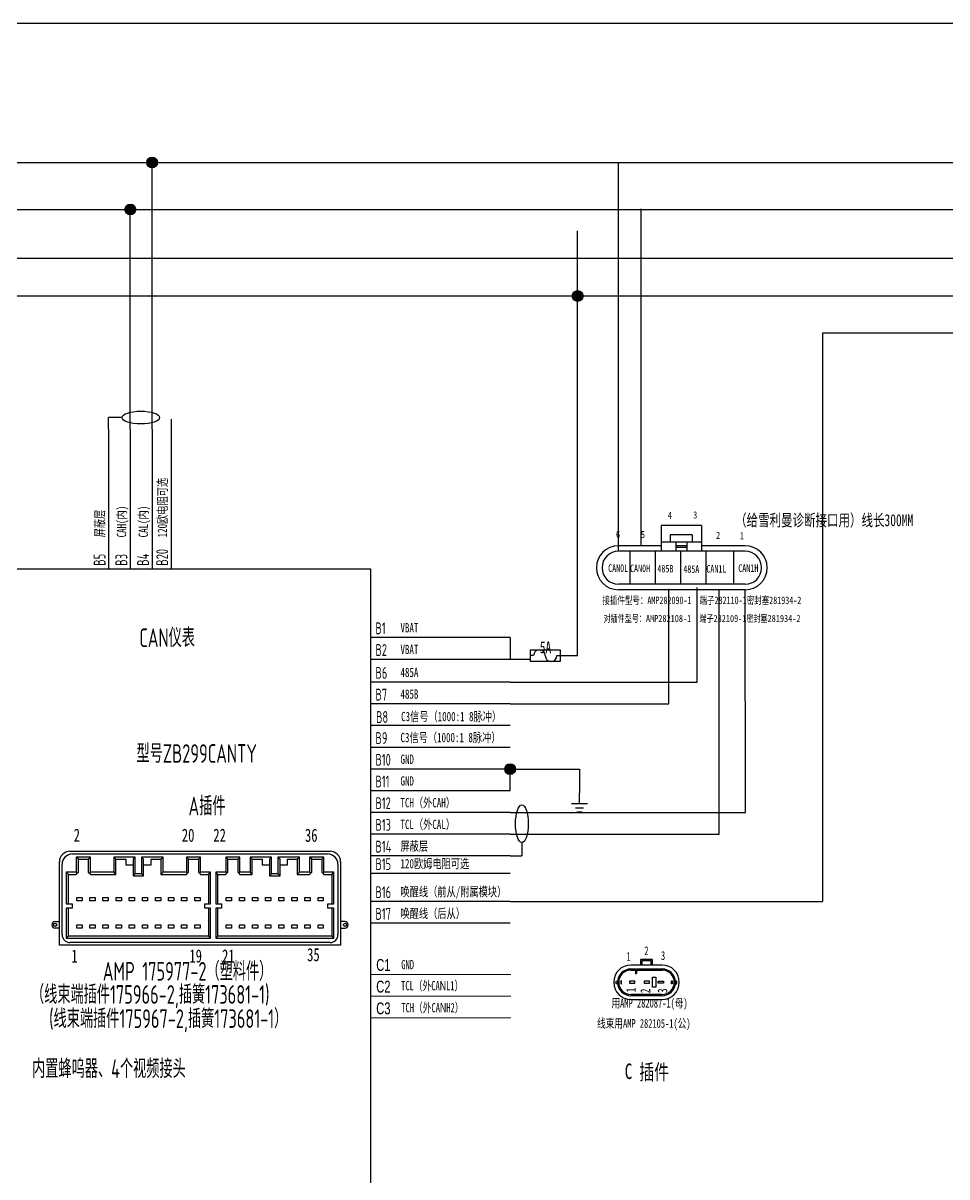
# Model space of a CAD drawing. Header units: millimetres. Extents: x 892 to 2000, y 322 to 1068.
# Drawn here: x 1170.2 to 1467.8, y 696.4 to 1068.4 of the extents above; entities that cross this region are included whole.
import ezdxf
from ezdxf.enums import TextEntityAlignment as Align

# ---------------------------------------------------------------- set-up
doc = ezdxf.new("R2010")
doc.units = ezdxf.units.MM
doc.header["$LTSCALE"] = 10
doc.linetypes.add('实线_4', pattern=[4, 4, 0])
for name, color, linetype in [('01', 7, 'Continuous'), ('200', 7, 'Continuous'), ('框架和插件', 7, 'Continuous'), ('细实线', 3, 'Continuous')]:
    doc.layers.add(name, color=color, linetype=linetype)
for name, color, linetype, lineweight in [('11', 3, 'Continuous', 0), ('11_2', 3, '实线_4', 18), ('200_1', 7, '实线_4', 18), ('文字', 10, 'Continuous', 25), ('框架和插件_2', 7, '实线_4', 18), ('细实线_1', 40, '实线_4', 18)]:
    doc.layers.add(name, color=color, linetype=linetype, lineweight=lineweight)
doc.styles.get("Standard").update_dxf_attribs({"font": 'isocp.shx', "width": 0.707, "bigfont": 'hztxt.shx'})
doc.styles.add('Standard_6', font='gbtxt.shx', dxfattribs={"width": 0.67, "bigfont": 'intecad.shx'})
doc.styles.add('仿宋体', font='', dxfattribs={"width": 0.707})
doc.styles.add('仿宋体_2', font='', dxfattribs={"width": 0.707})
doc.styles.get('仿宋体').set_extended_font_data('FangSong_GB2312')
doc.styles.get('仿宋体_2').set_extended_font_data('宋体')

# ---------------------------------------------------------------- blocks, each defined once
blk = doc.blocks.new('A$C59D93A0B')
at = {"layer": '01', "color": 1}
for p, q in [((0, -3.38), (0, 0)), ((-2.54, -3.38), (2.54, -3.38)), ((-1.23, -4.74), (1.26, -4.74)), ((-0.83, -6.11), (0.84, -6.11))]:
    blk.add_line(p, q, dxfattribs=at)
blk = doc.blocks.new('A$C15A3701C')
at = {"color": 4}
for p, q in [((0, 10.01), (0, 3.58)), ((0.8, 3.58), (0.8, 10.01)), ((1.04, 3.58), (1.04, 10.01)), ((6.11, 10.01), (6.11, 9.1)), ((6.35, 10.01), (6.35, 9.1)), ((7.15, 3.58), (7.15, 10.01)), ((6.11, 8.84), (5.42, 8.84)), ((6.35, 9.1), (6.06, 9.1)), ((6.11, 8.84), (6.11, 3.58)), ((6.11, 8.84), (6.35, 8.84)), ((6.35, 8.84), (6.35, 3.58)), ((8.3, 8.02), (7.15, 8.02)), ((8.06, 7.78), (7.15, 7.78)), ((8.06, 5.81), (8.06, 7.78)), ((8.3, 5.58), (8.3, 8.02)), ((7.15, 5.81), (8.06, 5.81)), ((7.15, 5.58), (8.3, 5.58))]:
    blk.add_line(p, q, dxfattribs=at)
for points in [[(3.83, 13.08), (3.83, 12.78), (3.28, 12.78), (3.28, 13.08)], [(3.28, 12.08), (3.28, 11.96), (3.91, 11.96), (3.91, 12.08)], [(3.79, 9.24), (3.79, 10.35), (3.41, 10.35), (3.41, 9.24)], [(3.79, 6.18), (3.79, 7.28), (3.41, 7.28), (3.41, 6.18)], [(4.68, 5.56), (4.68, 4.85), (2.58, 4.85), (2.58, 5.56)], [(3.79, 4.35), (3.79, 3.24), (3.41, 3.24), (3.41, 4.35)], [(3.28, 1.51), (3.28, 1.63), (3.91, 1.63), (3.91, 1.51)], [(3.83, 0.51), (3.83, 0.81), (3.28, 0.81), (3.28, 0.51)]]:
    blk.add_lwpolyline(points, close=True, dxfattribs=at)
blk.add_lwpolyline([(6.11, 9.1), (5.42, 9.1), (5.42, 8.84)], dxfattribs=at)
for centre, radius, start, end in [((3.58, 10.01), 3.58, 0, 180), ((3.58, 10.01), 2.77, 0, 180), ((3.58, 10.01), 2.54, 0, 180), ((3.58, 3.58), 3.58, 180, 0), ((3.58, 3.58), 2.77, 180, 0), ((3.58, 3.58), 2.54, 180, 0)]:
    blk.add_arc(centre, radius, start, end, dxfattribs=at)
at = {"color": 4, "linetype": 'Continuous', "char_height": 1.9963, "attachment_point": 3, "style": '仿宋体'}
for s, insert in [('{\\fFangSong_GB2312|b0|i0|c134|p34;1}', (2.49, 11.02)), ('{\\fFangSong_GB2312|b0|i0|c134|p34;2}', (2.28, 8.03)), ('{\\fFangSong_GB2312|b0|i0|c134|p34;3}', (2.31, 4.48))]:
    blk.add_mtext(s, dxfattribs=dict(at, insert=insert))

msp = doc.modelspace()

# ---------------------------------------------------------------- hatches: boundary and pattern name
at = {"layer": '200'}
h = msp.add_hatch(color=3, dxfattribs=at)
edge = h.paths.add_edge_path()
edge.add_arc((1211.71, 1023.42), 1.73, 0, 360)
h = msp.add_hatch(color=2, dxfattribs=at)
edge = h.paths.add_edge_path()
edge.add_arc((1204.71, 1008.29), 1.73, 0, 360)
h = msp.add_hatch(color=6, dxfattribs=at)
edge = h.paths.add_edge_path()
edge.add_arc((1348.85, 980.4), 1.73, 0, 360)
h = msp.add_hatch(color=0, dxfattribs=at)
edge = h.paths.add_edge_path()
edge.add_arc((1327.07, 827.87), 1.73, 0, 360)

# ---------------------------------------------------------------- linework, layer by layer
for p, q in [((1373.92, 887.45), (1365.72, 887.45)), ((1382.11, 887.45), (1373.92, 887.45)), ((1390.31, 887.45), (1382.11, 887.45))]:
    msp.add_line(p, q)
at = {"layer": '200', "color": 3}
for p, q in [((961.98, 1023.42), (1919.21, 1023.42)), ((1211.71, 937.41), (1211.71, 1023.42)), ((1362.03, 898.11), (1362.03, 1023.57))]:
    msp.add_line(p, q, dxfattribs=at)
at = {"layer": '200', "color": 2}
for p, q in [((961.45, 1008.29), (1896.95, 1008.29)), ((1204.71, 937.41), (1204.71, 1008.29)), ((1369.36, 899.88), (1369.36, 1008.47))]:
    msp.add_line(p, q, dxfattribs=at)
at = {"layer": '200', "color": 6}
for p, q in [((1348.85, 903.5), (1348.85, 1001.4)), ((1011.04, 980.4), (1883.92, 980.4)), ((1348.85, 864.44), (1348.85, 980.4)), ((1343.21, 864.44), (1348.85, 864.44))]:
    msp.add_line(p, q, dxfattribs=at)
at = {"layer": '200', "color": 1}
for p, q in [((1902.92, 992.48), (960.18, 992.48)), ((1427.74, 792.87), (1427.74, 785.17))]:
    msp.add_line(p, q, dxfattribs=at)
at = {"layer": '200', "color": 22}
for p, q in [((1427.74, 968.4), (1427.74, 792.87)), ((1902.32, 968.4), (1427.74, 968.4)), ((1327.07, 785.17), (1427.74, 785.17))]:
    msp.add_line(p, q, dxfattribs=at)
at = {"layer": '200'}
for p, q in [((1202.03, 941.21), (1197.71, 941.21)), ((1197.71, 937.41), (1197.71, 941.21)), ((1197.71, 937.41), (1197.71, 892.4)), ((1204.71, 937.41), (1204.71, 892.4)), ((1211.71, 937.41), (1211.71, 892.4)), ((1217.88, 940.64), (1217.88, 892.4)), ((1378.22, 848.87), (1378.22, 885.97)), ((1387.35, 855.87), (1387.35, 886.46)), ((1394.4, 806.87), (1394.4, 885.63)), ((1402.96, 813.87), (1402.8, 885.68)), ((1327.07, 870.25), (1282.05, 870.25)), ((1327.07, 870.25), (1327.07, 863.26)), ((1333.63, 863.25), (1282.05, 863.25)), ((1328.52, 865.03), (1328.52, 865.03)), ((1334.63, 864.44), (1333.63, 864.44)), ((1342.16, 864.44), (1343.21, 864.44)), ((1327.07, 855.87), (1282.05, 855.87)), ((1327.07, 855.87), (1282.05, 855.87)), ((1327.07, 855.87), (1333.63, 855.87)), ((1333.63, 855.87), (1387.35, 855.87)), ((1327.07, 848.87), (1282.05, 848.87)), ((1327.07, 848.87), (1378.22, 848.87)), ((1327.07, 841.87), (1282.05, 841.87)), ((1327.07, 834.87), (1282.05, 834.87)), ((1327.07, 827.87), (1282.05, 827.87)), ((1327.07, 827.87), (1349.43, 827.87)), ((1327.07, 820.87), (1327.07, 827.87)), ((1349.43, 827.87), (1349.43, 820.15)), ((1327.07, 820.87), (1282.05, 820.87)), ((1327.07, 813.87), (1282.05, 813.87)), ((1327.07, 813.87), (1370.77, 813.87)), ((1370.77, 813.87), (1402.96, 813.87)), ((1327.07, 806.87), (1282.05, 806.87)), ((1327.07, 806.87), (1378.09, 806.87)), ((1330.87, 804.19), (1330.87, 799.87)), ((1378.09, 806.87), (1394.4, 806.87)), ((1327.07, 799.87), (1282.05, 799.87)), ((1327.07, 799.87), (1330.87, 799.87)), ((1327.07, 794.22), (1282.05, 794.22)), ((1327.07, 785.17), (1282.05, 785.17)), ((1327.07, 778.17), (1282.05, 778.17))]:
    msp.add_line(p, q, dxfattribs=at)
for points in [[(891.81, 1068.38), (1999.69, 1068.38), (1999.69, 321.68), (891.81, 321.68)], [(1166.83, 892.4), (1282.05, 892.4), (1282.05, 536.67), (1166.83, 536.67)], [(1343.21, 862.55), (1333.63, 862.55), (1333.63, 866.31), (1343.21, 866.31)]]:
    msp.add_lwpolyline(points, close=True, dxfattribs=at)
at = {"layer": '200', "color": 3}
msp.add_circle((1211.71, 1023.42), 1.73, dxfattribs=at)
at = {"layer": '200', "color": 2}
msp.add_circle((1204.71, 1008.29), 1.73, dxfattribs=at)
at = {"layer": '200', "color": 6}
msp.add_circle((1348.85, 980.4), 1.73, dxfattribs=at)
at = {"layer": '200', "color": 0}
msp.add_circle((1327.07, 827.87), 1.73, dxfattribs=at)
at = {"layer": '200'}
for centre, start, end in [((1336.52, 864.44), 0, 180), ((1340.28, 864.44), 180, 0)]:
    msp.add_arc(centre, 1.88, start, end, dxfattribs=at)
for centre, major_axis in [((1208.09, 941.21), (-6.06, 0)), ((1330.87, 810.25), (0, -6.06))]:
    msp.add_ellipse(centre, major_axis=major_axis, ratio=0.338145, dxfattribs=at)
at = {"layer": '200_1', "color": 6}
for p, q in [((1327.33, 761.66), (1282.31, 761.66)), ((1327.33, 754.66), (1282.31, 754.66)), ((1327.33, 747.66), (1282.31, 747.66))]:
    msp.add_line(p, q, dxfattribs=at)
at = {"layer": '框架和插件', "color": 4}
for p, q in [((1185.25, 801.37), (1269.08, 801.37)), ((1186.1, 800.53), (1268.23, 800.53)), ((1181.87, 771.12), (1181.87, 797.99)), ((1182.72, 774.5), (1182.72, 797.15)), ((1191.85, 799.52), (1187.28, 799.52)), ((1187.96, 798.84), (1187.28, 799.52)), ((1187.28, 799.52), (1187.28, 794.61)), ((1187.96, 798.84), (1191.17, 798.84)), ((1187.96, 794.61), (1187.96, 798.84)), ((1191.17, 798.84), (1191.85, 799.52)), ((1191.17, 798.84), (1191.17, 794.61)), ((1191.85, 794.61), (1191.85, 799.52)), ((1200.04, 798.84), (1199.37, 799.52)), ((1206.3, 799.52), (1199.37, 799.52)), ((1199.37, 799.52), (1199.37, 794.61)), ((1200.04, 798.84), (1203.25, 798.84)), ((1200.04, 793.94), (1200.04, 798.84)), ((1203.25, 798.84), (1203.25, 796.98)), ((1203.25, 796.98), (1205.62, 796.98)), ((1205.62, 798.84), (1206.3, 799.52)), ((1205.62, 798.84), (1205.62, 793.43)), ((1206.3, 794.11), (1206.3, 799.52)), ((1208.32, 799.52), (1209, 798.84)), ((1215.25, 799.52), (1208.32, 799.52)), ((1208.32, 799.52), (1208.32, 794.11)), ((1209, 793.43), (1209, 798.84)), ((1209, 796.98), (1211.37, 796.98)), ((1211.37, 798.84), (1214.58, 798.84)), ((1211.37, 796.98), (1211.37, 798.84)), ((1214.58, 798.84), (1215.25, 799.52)), ((1214.58, 798.84), (1214.58, 793.94)), ((1215.25, 794.61), (1215.25, 799.52)), ((1223.45, 798.84), (1222.77, 799.52)), ((1227.34, 799.52), (1222.77, 799.52)), ((1222.77, 799.52), (1222.77, 794.61)), ((1223.45, 798.84), (1226.66, 798.84)), ((1223.45, 794.61), (1223.45, 798.84)), ((1226.66, 798.84), (1227.34, 799.52)), ((1226.66, 798.84), (1226.66, 794.61)), ((1227.34, 794.61), (1227.34, 799.52)), ((1236.12, 798.84), (1235.45, 799.52)), ((1240.01, 799.52), (1235.45, 799.52)), ((1235.45, 799.52), (1235.45, 794.61)), ((1236.12, 798.84), (1239.33, 798.84)), ((1236.12, 794.61), (1236.12, 798.84)), ((1239.33, 798.84), (1240.01, 799.52)), ((1239.33, 798.84), (1239.33, 794.61)), ((1240.01, 794.61), (1240.01, 799.52)), ((1243.98, 798.84), (1243.31, 799.52)), ((1250.24, 799.52), (1243.31, 799.52)), ((1243.31, 799.52), (1243.31, 794.61)), ((1243.98, 798.84), (1247.19, 798.84)), ((1243.98, 793.94), (1243.98, 798.84)), ((1247.19, 798.84), (1247.19, 796.98)), ((1247.19, 796.98), (1249.56, 796.98)), ((1249.56, 798.84), (1250.24, 799.52)), ((1249.56, 798.84), (1249.56, 793.43)), ((1250.24, 794.11), (1250.24, 799.52)), ((1252.26, 799.52), (1252.94, 798.84)), ((1259.19, 799.52), (1252.26, 799.52)), ((1252.26, 799.52), (1252.26, 794.11)), ((1252.94, 793.43), (1252.94, 798.84)), ((1252.94, 796.98), (1255.31, 796.98)), ((1255.31, 798.84), (1258.52, 798.84)), ((1255.31, 796.98), (1255.31, 798.84)), ((1258.52, 798.84), (1259.19, 799.52)), ((1258.52, 798.84), (1258.52, 793.94)), ((1259.19, 794.61), (1259.19, 799.52)), ((1263.16, 798.84), (1262.49, 799.52)), ((1267.05, 799.52), (1262.49, 799.52)), ((1262.49, 799.52), (1262.49, 794.61)), ((1263.16, 798.84), (1266.37, 798.84)), ((1263.16, 794.61), (1263.16, 798.84)), ((1266.37, 798.84), (1267.05, 799.52)), ((1266.37, 798.84), (1266.37, 794.61)), ((1267.05, 794.61), (1267.05, 799.52)), ((1271.61, 797.15), (1271.61, 774.5)), ((1272.46, 797.99), (1272.46, 771.12)), ((1184.75, 793.94), (1184.07, 794.61)), ((1187.28, 794.61), (1184.07, 794.61)), ((1184.07, 794.61), (1184.07, 784.39)), ((1184.75, 793.94), (1187.28, 793.94)), ((1184.75, 784.39), (1184.75, 793.94)), ((1187.62, 794.28), (1187.28, 794.61)), ((1187.28, 793.94), (1187.62, 794.28)), ((1187.62, 794.28), (1187.96, 794.61)), ((1191.17, 794.61), (1191.51, 794.28)), ((1191.51, 794.28), (1191.85, 794.61)), ((1191.51, 794.28), (1191.85, 793.94)), ((1199.37, 794.61), (1191.85, 794.61)), ((1191.85, 793.94), (1200.04, 793.94)), ((1200.04, 793.94), (1199.37, 794.61)), ((1205.62, 793.43), (1206.3, 794.11)), ((1205.62, 793.43), (1209, 793.43)), ((1208.32, 794.11), (1206.3, 794.11)), ((1209, 793.43), (1208.32, 794.11)), ((1214.58, 793.94), (1215.25, 794.61)), ((1214.58, 793.94), (1222.77, 793.94)), ((1222.77, 794.61), (1215.25, 794.61)), ((1223.11, 794.28), (1222.77, 794.61)), ((1222.77, 793.94), (1223.11, 794.28)), ((1223.11, 794.28), (1223.45, 794.61)), ((1226.66, 794.61), (1227, 794.28)), ((1227, 794.28), (1227.34, 794.61)), ((1227, 794.28), (1227.34, 793.94)), ((1230.55, 794.61), (1227.34, 794.61)), ((1227.34, 793.94), (1229.87, 793.94)), ((1229.87, 793.94), (1230.55, 794.61)), ((1229.87, 793.94), (1229.87, 784.39)), ((1230.55, 784.39), (1230.55, 794.61)), ((1232.91, 793.94), (1232.24, 794.61)), ((1235.45, 794.61), (1232.24, 794.61)), ((1232.24, 794.61), (1232.24, 784.39)), ((1232.91, 793.94), (1235.45, 793.94)), ((1232.91, 784.39), (1232.91, 793.94)), ((1235.79, 794.28), (1235.45, 794.61)), ((1235.45, 793.94), (1235.79, 794.28)), ((1235.79, 794.28), (1236.12, 794.61)), ((1239.33, 794.61), (1239.67, 794.28)), ((1239.67, 794.28), (1240.01, 794.61)), ((1239.67, 794.28), (1240.01, 793.94)), ((1243.31, 794.61), (1240.01, 794.61)), ((1240.01, 793.94), (1243.98, 793.94)), ((1243.98, 793.94), (1243.31, 794.61)), ((1249.56, 793.43), (1250.24, 794.11)), ((1249.56, 793.43), (1252.94, 793.43)), ((1252.26, 794.11), (1250.24, 794.11)), ((1252.94, 793.43), (1252.26, 794.11)), ((1258.52, 793.94), (1259.19, 794.61)), ((1258.52, 793.94), (1262.49, 793.94)), ((1262.49, 794.61), (1259.19, 794.61)), ((1262.83, 794.28), (1262.49, 794.61)), ((1262.49, 793.94), (1262.83, 794.28)), ((1262.83, 794.28), (1263.16, 794.61)), ((1266.37, 794.61), (1266.71, 794.28)), ((1266.71, 794.28), (1267.05, 794.61)), ((1266.71, 794.28), (1267.05, 793.94)), ((1270.26, 794.61), (1267.05, 794.61)), ((1267.05, 793.94), (1269.59, 793.94)), ((1269.59, 793.94), (1270.26, 794.61)), ((1269.59, 793.94), (1269.59, 784.39)), ((1270.26, 784.39), (1270.26, 794.61)), ((1187.45, 786.45), (1189.14, 786.45)), ((1187.45, 785.37), (1187.45, 786.45)), ((1189.14, 785.37), (1187.45, 785.37)), ((1189.14, 786.45), (1189.14, 785.37)), ((1191.68, 786.45), (1193.37, 786.45)), ((1191.68, 785.37), (1191.68, 786.45)), ((1193.37, 785.37), (1191.68, 785.37)), ((1193.37, 786.45), (1193.37, 785.37)), ((1195.9, 786.45), (1197.59, 786.45)), ((1195.9, 785.37), (1195.9, 786.45)), ((1197.59, 785.37), (1195.9, 785.37)), ((1197.59, 786.45), (1197.59, 785.37)), ((1200.13, 786.45), (1201.82, 786.45)), ((1200.13, 785.37), (1200.13, 786.45)), ((1201.82, 785.37), (1200.13, 785.37)), ((1201.82, 786.45), (1201.82, 785.37)), ((1204.35, 786.45), (1206.04, 786.45)), ((1204.35, 785.37), (1204.35, 786.45)), ((1206.04, 785.37), (1204.35, 785.37)), ((1206.04, 786.45), (1206.04, 785.37)), ((1208.58, 786.45), (1210.27, 786.45)), ((1208.58, 785.37), (1208.58, 786.45)), ((1210.27, 785.37), (1208.58, 785.37)), ((1210.27, 786.45), (1210.27, 785.37)), ((1212.8, 786.45), (1214.49, 786.45)), ((1212.8, 785.37), (1212.8, 786.45)), ((1214.49, 785.37), (1212.8, 785.37)), ((1214.49, 786.45), (1214.49, 785.37)), ((1217.03, 786.45), (1218.72, 786.45)), ((1217.03, 785.37), (1217.03, 786.45)), ((1218.72, 785.37), (1217.03, 785.37)), ((1218.72, 786.45), (1218.72, 785.37)), ((1221.25, 786.45), (1222.94, 786.45)), ((1221.25, 785.37), (1221.25, 786.45)), ((1222.94, 785.37), (1221.25, 785.37)), ((1222.94, 786.45), (1222.94, 785.37)), ((1225.48, 786.45), (1227.17, 786.45)), ((1225.48, 785.37), (1225.48, 786.45)), ((1227.17, 785.37), (1225.48, 785.37)), ((1227.17, 786.45), (1227.17, 785.37)), ((1235.62, 786.45), (1237.31, 786.45)), ((1235.62, 785.37), (1235.62, 786.45)), ((1237.31, 785.37), (1235.62, 785.37)), ((1237.31, 786.45), (1237.31, 785.37)), ((1239.84, 786.45), (1241.53, 786.45)), ((1239.84, 785.37), (1239.84, 786.45)), ((1241.53, 785.37), (1239.84, 785.37)), ((1241.53, 786.45), (1241.53, 785.37)), ((1244.07, 786.45), (1245.76, 786.45)), ((1244.07, 785.37), (1244.07, 786.45)), ((1245.76, 785.37), (1244.07, 785.37)), ((1245.76, 786.45), (1245.76, 785.37)), ((1248.29, 786.45), (1249.98, 786.45)), ((1248.29, 785.37), (1248.29, 786.45)), ((1249.98, 785.37), (1248.29, 785.37)), ((1249.98, 786.45), (1249.98, 785.37)), ((1252.52, 786.45), (1254.21, 786.45)), ((1252.52, 785.37), (1252.52, 786.45)), ((1254.21, 785.37), (1252.52, 785.37)), ((1254.21, 786.45), (1254.21, 785.37)), ((1256.74, 786.45), (1258.43, 786.45)), ((1256.74, 785.37), (1256.74, 786.45)), ((1258.43, 785.37), (1256.74, 785.37)), ((1258.43, 786.45), (1258.43, 785.37)), ((1260.97, 786.45), (1262.66, 786.45)), ((1260.97, 785.37), (1260.97, 786.45)), ((1262.66, 785.37), (1260.97, 785.37)), ((1262.66, 786.45), (1262.66, 785.37)), ((1265.19, 786.45), (1266.88, 786.45)), ((1265.19, 785.37), (1265.19, 786.45)), ((1266.88, 785.37), (1265.19, 785.37)), ((1266.88, 786.45), (1266.88, 785.37)), ((1184.07, 784.39), (1185.93, 784.39)), ((1185.93, 783.04), (1184.07, 783.04)), ((1184.07, 783.04), (1184.07, 773.32)), ((1184.75, 774), (1184.75, 783.04)), ((1185.93, 784.39), (1185.93, 783.04)), ((1228.69, 783.04), (1228.69, 784.39)), ((1228.69, 784.39), (1230.55, 784.39)), ((1230.55, 783.04), (1228.69, 783.04)), ((1229.87, 783.04), (1229.87, 774)), ((1230.55, 773.32), (1230.55, 783.04)), ((1232.24, 784.39), (1234.1, 784.39)), ((1234.1, 783.04), (1232.24, 783.04)), ((1232.24, 783.04), (1232.24, 773.32)), ((1232.91, 774), (1232.91, 783.04)), ((1234.1, 784.39), (1234.1, 783.04)), ((1268.4, 783.04), (1268.4, 784.39)), ((1268.4, 784.39), (1270.26, 784.39)), ((1270.26, 783.04), (1268.4, 783.04)), ((1269.59, 783.04), (1269.59, 774)), ((1270.26, 773.32), (1270.26, 783.04)), ((1187.45, 777.66), (1189.14, 777.66)), ((1187.45, 776.58), (1187.45, 777.66)), ((1189.14, 777.66), (1189.14, 776.58)), ((1191.68, 777.66), (1193.37, 777.66)), ((1191.68, 776.58), (1191.68, 777.66)), ((1193.37, 777.66), (1193.37, 776.58)), ((1195.9, 777.66), (1197.59, 777.66)), ((1195.9, 776.58), (1195.9, 777.66)), ((1197.59, 777.66), (1197.59, 776.58)), ((1200.13, 777.66), (1201.82, 777.66)), ((1200.13, 776.58), (1200.13, 777.66)), ((1201.82, 777.66), (1201.82, 776.58)), ((1204.35, 777.66), (1206.04, 777.66)), ((1204.35, 776.58), (1204.35, 777.66)), ((1206.04, 777.66), (1206.04, 776.58)), ((1208.58, 777.66), (1210.27, 777.66)), ((1208.58, 776.58), (1208.58, 777.66)), ((1210.27, 777.66), (1210.27, 776.58)), ((1212.8, 777.66), (1214.49, 777.66)), ((1212.8, 776.58), (1212.8, 777.66)), ((1214.49, 777.66), (1214.49, 776.58)), ((1217.03, 777.66), (1218.72, 777.66)), ((1217.03, 776.58), (1217.03, 777.66)), ((1218.72, 777.66), (1218.72, 776.58)), ((1221.25, 777.66), (1222.94, 777.66)), ((1221.25, 776.58), (1221.25, 777.66)), ((1222.94, 777.66), (1222.94, 776.58)), ((1225.48, 777.66), (1227.17, 777.66)), ((1225.48, 776.58), (1225.48, 777.66)), ((1227.17, 777.66), (1227.17, 776.58)), ((1235.62, 777.66), (1237.31, 777.66)), ((1235.62, 776.58), (1235.62, 777.66)), ((1237.31, 777.66), (1237.31, 776.58)), ((1239.84, 777.66), (1241.53, 777.66)), ((1239.84, 776.58), (1239.84, 777.66)), ((1241.53, 777.66), (1241.53, 776.58)), ((1244.07, 777.66), (1245.76, 777.66)), ((1244.07, 776.58), (1244.07, 777.66)), ((1245.76, 777.66), (1245.76, 776.58)), ((1248.29, 777.66), (1249.98, 777.66)), ((1248.29, 776.58), (1248.29, 777.66)), ((1249.98, 777.66), (1249.98, 776.58)), ((1252.52, 777.66), (1254.21, 777.66)), ((1252.52, 776.58), (1252.52, 777.66)), ((1254.21, 777.66), (1254.21, 776.58)), ((1256.74, 777.66), (1258.43, 777.66)), ((1256.74, 776.58), (1256.74, 777.66)), ((1258.43, 777.66), (1258.43, 776.58)), ((1260.97, 777.66), (1262.66, 777.66)), ((1260.97, 776.58), (1260.97, 777.66)), ((1262.66, 777.66), (1262.66, 776.58)), ((1265.19, 777.66), (1266.88, 777.66)), ((1265.19, 776.58), (1265.19, 777.66)), ((1266.88, 777.66), (1266.88, 776.58)), ((1184.75, 774), (1184.07, 773.32)), ((1229.87, 774), (1184.75, 774)), ((1189.14, 776.58), (1187.45, 776.58)), ((1193.37, 776.58), (1191.68, 776.58)), ((1197.59, 776.58), (1195.9, 776.58)), ((1201.82, 776.58), (1200.13, 776.58)), ((1206.04, 776.58), (1204.35, 776.58)), ((1210.27, 776.58), (1208.58, 776.58)), ((1214.49, 776.58), (1212.8, 776.58)), ((1218.72, 776.58), (1217.03, 776.58)), ((1222.94, 776.58), (1221.25, 776.58)), ((1227.17, 776.58), (1225.48, 776.58)), ((1230.55, 773.32), (1229.87, 774)), ((1232.91, 774), (1232.24, 773.32)), ((1269.59, 774), (1232.91, 774)), ((1237.31, 776.58), (1235.62, 776.58)), ((1241.53, 776.58), (1239.84, 776.58)), ((1245.76, 776.58), (1244.07, 776.58)), ((1249.98, 776.58), (1248.29, 776.58)), ((1254.21, 776.58), (1252.52, 776.58)), ((1258.43, 776.58), (1256.74, 776.58)), ((1262.66, 776.58), (1260.97, 776.58)), ((1266.88, 776.58), (1265.19, 776.58)), ((1270.26, 773.32), (1269.59, 774)), ((1272.46, 771.12), (1181.87, 771.12)), ((1184.07, 773.32), (1230.55, 773.32)), ((1269.08, 771.97), (1185.25, 771.97)), ((1232.24, 773.32), (1270.26, 773.32))]:
    msp.add_line(p, q, dxfattribs=at)
for points in [[(1180.47, 778.72), (1181.87, 778.72)], [(1273.86, 778.72), (1272.46, 778.72)], [(1181.87, 776.58), (1180.47, 776.58)], [(1272.46, 776.58), (1273.86, 776.58)]]:
    msp.add_lwpolyline(points, dxfattribs=at)
for centre in [(1180.47, 777.65), (1273.86, 777.65)]:
    msp.add_circle(centre, 0.511, dxfattribs=at)
for centre, radius, start, end in [((1185.25, 797.99), 3.38, 90, 180), ((1186.1, 797.15), 3.38, 90, 180), ((1268.23, 797.15), 3.38, 0, 90), ((1269.08, 797.99), 3.38, 0, 90), ((1180.47, 777.65), 1.07, 90, 270), ((1273.86, 777.65), 1.07, 270, 90), ((1185.25, 774.5), 2.54, 180, 270), ((1269.08, 774.5), 2.54, 270, 0)]:
    msp.add_arc(centre, radius, start, end, dxfattribs=at)
at = {"layer": '细实线', "color": 4}
for p, q in [((1375.72, 906.39), (1375.72, 898.11)), ((1388.74, 906.39), (1375.72, 906.39)), ((1388.74, 906.39), (1388.74, 898.11)), ((1388.74, 901.07), (1375.72, 901.07)), ((1378.68, 903.43), (1378.68, 901.07)), ((1385.78, 903.43), (1378.68, 903.43)), ((1384.01, 901.07), (1380.45, 901.07)), ((1380.45, 901.07), (1380.45, 898.11)), ((1384.01, 901.07), (1384.01, 898.11)), ((1385.78, 903.43), (1385.78, 901.07)), ((1375.72, 899.88), (1362.03, 899.88)), ((1402.8, 898.11), (1362.03, 898.11)), ((1365.72, 887.45), (1365.72, 898.11)), ((1373.92, 887.45), (1373.92, 898.11)), ((1384.01, 899.88), (1380.45, 899.88)), ((1384.01, 899.29), (1380.45, 899.29)), ((1382.11, 887.45), (1382.11, 898.11)), ((1402.8, 899.88), (1388.74, 899.88)), ((1390.31, 887.45), (1390.31, 898.11)), ((1399.13, 887.45), (1399.13, 898.11)), ((1402.8, 887.45), (1362.03, 887.45)), ((1402.8, 885.68), (1362.03, 885.68))]:
    msp.add_line(p, q, dxfattribs=at)
for centre, radius, start, end in [((1362.03, 892.78), 7.1, 90, 270), ((1362.03, 892.78), 5.33, 90, 270), ((1402.8, 892.78), 7.1, 270, 90), ((1402.8, 892.78), 5.33, 270, 90)]:
    msp.add_arc(centre, radius, start, end, dxfattribs=at)

# ---------------------------------------------------------------- block references
at = {"layer": '200'}
msp.add_blockref('A$C59D93A0B', (1349.43, 820.15), dxfattribs=at)
at = {"layer": '文字', "color": 6, "xscale": 1.555199999998877, "yscale": 1.555199999998877, "rotation": 90}
msp.add_blockref('A$C15A3701C', (1381.6, 753.56), dxfattribs=at)

# ---------------------------------------------------------------- texts
at = {"layer": '11', "color": 0, "width": 0.707}
for s, p in [('B5', (1196.72, 893.44)), ('B3', (1203.72, 893.44)), ('B4', (1210.72, 893.44)), ('B20', (1216.88, 893.44))]:
    msp.add_text(s, height=3.819, rotation=90, dxfattribs=at).set_placement(p)
at = {"layer": '11', "color": 2, "style": '仿宋体', "width": 0.707}
for s, height, p in [('CAN0L', 2.444, (1358.67, 891.46)), ('CAN0H', 2.444, (1365.72, 891.36)), ('485A', 2.444, (1382.88, 891.13)), ('CAN1L', 2.444, (1390.31, 891.22)), ('CAN1H', 2.444, (1400.61, 891.46)), ('接插件型号：AMP282090-1  端子282110-1密封塞281934-2', 2.4443, (1356.8, 881.06))]:
    msp.add_text(s, height=height, dxfattribs=at).set_placement(p)
at = {"layer": '11', "color": 3, "style": '仿宋体', "width": 0.707}
msp.add_text('485B', height=2.444, dxfattribs=at).set_placement((1374.54, 891.27))
at = {"layer": '11', "color": 0, "width": 0.707}
for s, p in [('B1', (1283.69, 871.36)), ('B2', (1283.69, 864.36)), ('B6', (1283.69, 856.97)), ('B7', (1283.69, 849.97)), ('B8', (1283.88, 842.74)), ('B9', (1283.69, 835.97)), ('B10', (1283.69, 828.97)), ('B11', (1283.69, 821.97)), ('B12', (1283.69, 814.97)), ('B13', (1283.69, 807.97)), ('B14', (1283.69, 800.97)), ('B15', (1283.69, 795.33)), ('B16', (1283.69, 786.27)), ('B17', (1283.69, 779.27))]:
    msp.add_text(s, height=3.819, dxfattribs=at).set_placement(p)
at = {"layer": '11_2', "color": 6, "char_height": 3.8192, "attachment_point": 7, "style": 'Standard_6'}
for s, insert, width in [('{\\W0.707;C1}', (1283.94, 762.77), 8.1004), ('{\\W0.707;C2}', (1283.94, 755.77), 9.4505), ('{\\W0.707;C3}', (1283.94, 748.77), 9.4505)]:
    msp.add_mtext(s, dxfattribs=dict(at, insert=insert, width=width))
at = {"layer": '文字', "color": 6, "char_height": 2.8172, "attachment_point": 3, "style": '仿宋体'}
for s, insert, width in [('{\\fNSimSun|b0|i0|c134|p49;2}', (1371.67, 770.72), 10.9998), ('{\\fFangSong_GB2312|b0|i0|c134|p34;1}', (1365.94, 768.9), 10.9998), ('{\\fNSimSun|b0|i0|c134|p49;3}', (1377.06, 769.16), 10.9998), ('{\\fNSimSun|b0|i0|c134|p49;用AMP 282087-1(母)}', (1384.3, 753.82), 30.0073), ('{\\fNSimSun|b0|i0|c134|p49;线束用AMP 282105-1(公)}', (1385.22, 747.29), 38.0848)]:
    msp.add_mtext(s, dxfattribs=dict(at, insert=insert, width=width))
at = {"layer": '框架和插件', "color": 6, "style": '仿宋体', "width": 0.707}
for s, height, p in [('4', 2.3, (1377.89, 908.5)), ('3', 2.3, (1386.06, 908.65)), ('6', 2.3, (1361.2, 902.45)), ('5', 2.3, (1369.22, 902.35)), ('2', 2.3, (1393.46, 902.08)), ('1', 2.3, (1401.11, 901.96)), ('对插件型号：AMP282108-1  端子282109-1密封塞281934-2', 2.2963, (1357.22, 875.27))]:
    msp.add_text(s, height=height, dxfattribs=at).set_placement(p)
at = {"layer": '框架和插件', "color": 0, "style": '仿宋体', "width": 0.707}
msp.add_text('（给雪利曼诊断接口用）线长300MM', height=3.84, dxfattribs=at).set_placement((1399.58, 906.2))
at = {"layer": '框架和插件', "color": 1, "style": '仿宋体', "width": 0.707}
msp.add_text('5A', height=3.84, dxfattribs=at).set_placement((1336.63, 865.24))
at = {"layer": '框架和插件', "color": 4, "style": '仿宋体', "width": 0.707}
for s, height, p in [('2', 4.22, (1186.45, 804.44)), ('20', 4.225, (1221.3, 804.44)), ('22', 4.225, (1231.44, 804.44)), ('36', 4.225, (1260.97, 804.44)), ('35', 4.225, (1261.67, 765.94)), ('1', 4.22, (1185.71, 765.5)), ('19', 4.225, (1223.73, 765.5)), ('21', 4.225, (1234.25, 765.5))]:
    msp.add_text(s, height=height, dxfattribs=at).set_placement(p)
at = {"layer": '框架和插件_2', "color": 6, "attachment_point": 7, "style": '仿宋体_2'}
for s, insert, char_height, width in [('C', (1364.03, 727.87), 5, 3.3867), ('插件', (1368.68, 727.15), 4.998, 14.4892)]:
    msp.add_mtext(s, dxfattribs=dict(at, insert=insert, char_height=char_height, width=width))
at = {"layer": '细实线', "color": 0, "width": 0.707}
for s, p in [('CAN仪表', (1207.61, 867.22)), ('型号ZB299CANTY', (1206.7, 829.89)), ('A插件', (1223.47, 812.96)), ('AMP 175977-2（塑料件）', (1195.85, 759.68)), ('（线束端插件175966-2,插簧173681-1)', (1172.71, 752.21)), (' (线束端插件175967-2,插簧173681-1）', (1176.13, 744.42))]:
    msp.add_text(s, height=6, dxfattribs=at).set_placement(p)
msp.add_text('内置蜂呜器、4个视频接头', height=6, dxfattribs=at).set_placement((1173.06, 734.28), align=Align.TOP_LEFT)
at = {"layer": '细实线', "color": 0, "char_height": 3, "attachment_point": 1, "rotation": 90}
for s, insert, width in [('{\\fSimSun|b0|i0|c134|p2;120欧电阻可选}', (1213.53, 902.57), 32.2), ('{\\fSimSun|b0|i0|c134|p2;CAH(内)}', (1200.37, 902.57), 46.3429), ('{\\fSimSun|b0|i0|c134|p2;CAL(内)}', (1207.37, 902.57), 32.2), ('{\\fSimSun|b0|i0|c134|p2;屏蔽层}', (1193.37, 902.57), 37.0571)]:
    msp.add_mtext(s, dxfattribs=dict(at, insert=insert, width=width))
at = {"layer": '细实线', "color": 0, "char_height": 3, "attachment_point": 1}
for s, insert, width in [('{\\fSimSun|b0|i0|c134|p2;VBAT}', (1291.76, 874.94), 32.2), ('{\\fSimSun|b0|i0|c134|p2;VBAT}', (1291.76, 867.94), 32.2), ('{\\fSimSun|b0|i0|c134|p2;485A}', (1291.76, 860.55), 32.2), ('{\\fSimSun|b0|i0|c134|p2;485B}', (1291.76, 853.55), 32.2), ('{\\fSimSun|b0|i0|c134|p2;C3信号（1000:1 8脉冲）}', (1291.96, 846.32), 54.1545), ('{\\fSimSun|b0|i0|c134|p2;C3信号（1000:1 8脉冲）}', (1291.76, 839.55), 54.1545), ('{\\fSimSun|b0|i0|c134|p2;GND}', (1291.76, 832.55), 32.2), ('{\\fSimSun|b0|i0|c134|p2;GND}', (1291.76, 825.55), 32.2), ('{\\fSimSun|b0|i0|c134|p2;TCH（外CAH）}', (1291.76, 818.55), 32.2), ('{\\fSimSun|b0|i0|c134|p2;TCL（外CAL）}', (1291.76, 811.55), 32.2), ('{\\fSimSun|b0|i0|c134|p2;屏蔽层}', (1291.76, 804.55), 32.2), ('{\\fSimSun|b0|i0|c134|p2;120欧姆电阻可选}', (1291.76, 798.91), 32.2), ('{\\fSimSun|b0|i0|c134|p54;唤醒线（前从/附属模块）}', (1291.76, 789.85), 54.2), ('{\\fSimSun|b0|i0|c134|p6;唤醒线（后从）}', (1291.76, 782.85), 32.2)]:
    msp.add_mtext(s, dxfattribs=dict(at, insert=insert, width=width))
at = {"layer": '细实线_1', "color": 6, "char_height": 3, "width": 32.2, "attachment_point": 1, "style": 'Standard_6'}
for s, insert in [('{\\fSimSun|b0|i0|c107|p0;GND}', (1292.02, 766.35)), ('{\\fSimSun|b0|i0|c134|p2;TCL（外CA\\fArial|b0|i0|c0|p32;N\\fSimSun|b0|i0|c134|p2;L1）}', (1291.95, 759.55)), ('{\\fSimSun|b0|i0|c134|p2;TCH（外CA\\fArial|b0|i0|c0|p32;N\\fSimSun|b0|i0|c134|p2;H2）}', (1292.02, 752.47))]:
    msp.add_mtext(s, dxfattribs=dict(at, insert=insert))

doc.saveas('drawing.dxf')
